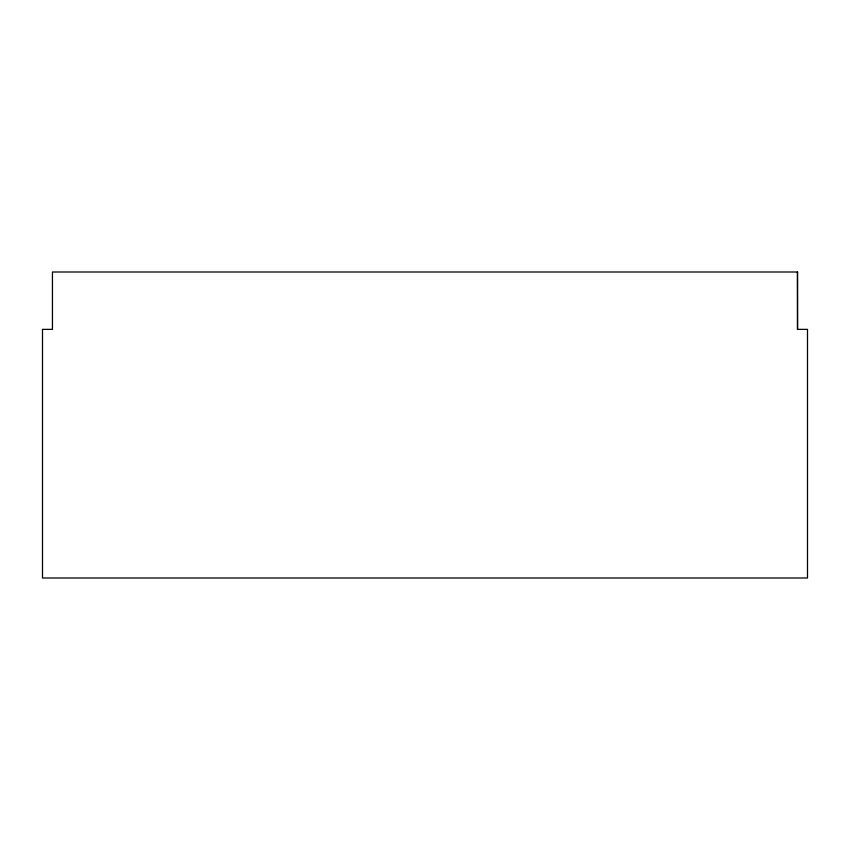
<?xml version="1.0" encoding="UTF-8"?>
<svg xmlns="http://www.w3.org/2000/svg" width="850" height="850" viewBox="0 0 850 850"><rect width="100%" height="100%" fill="white"/><g stroke="black" fill="none" stroke-linecap="round" stroke-linejoin="round"><path stroke-width="1.27" d="M797.555 272L52.445 272L52.445 329.375L42.5 329.375L42.5 578L807.5 578L807.5 329.375L797.491 329.375L797.491 272L797.555 329.375"/></g></svg>
